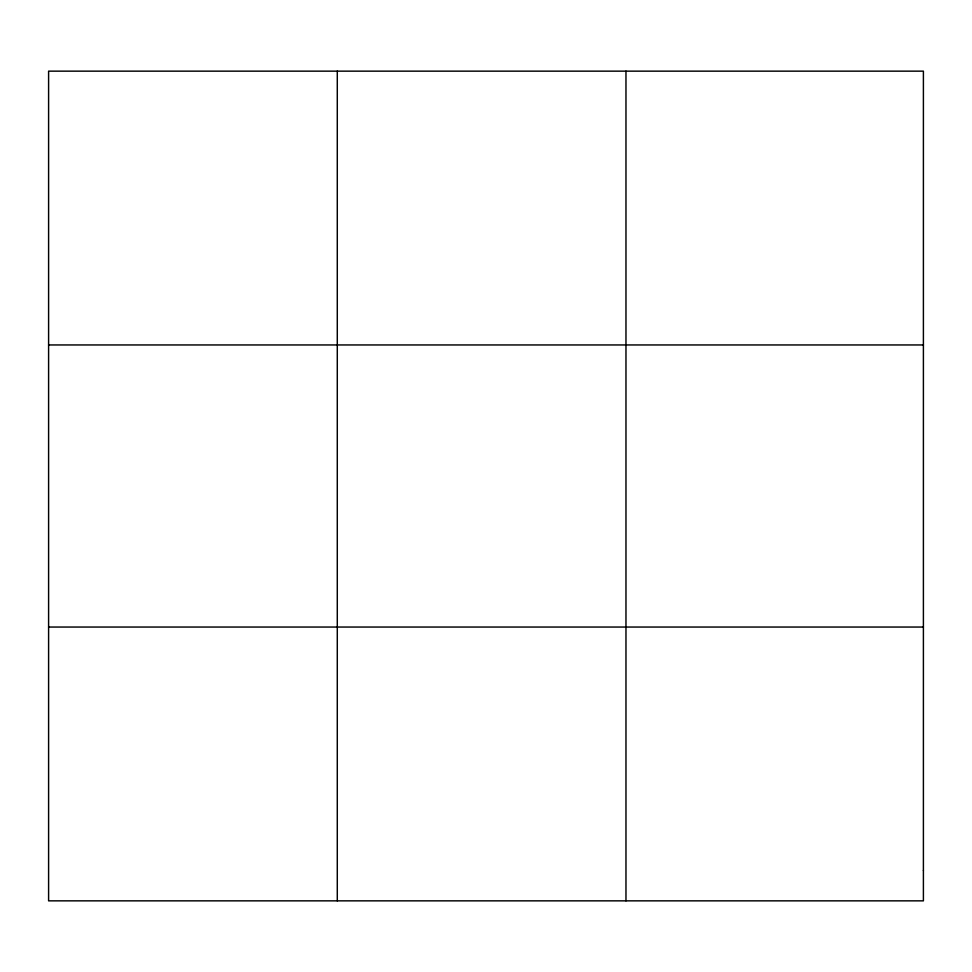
<?xml version="1.0" encoding="UTF-8"?>
<svg xmlns="http://www.w3.org/2000/svg" width="972" height="972" viewBox="0 0 972 972"><rect width="100%" height="100%" fill="white"/><g stroke="black" fill="none" stroke-linecap="round" stroke-linejoin="round"><path stroke-width="1.46" d="M337.284 900.85L337.284 71.15M625.968 900.85L625.968 71.15M48.6 344.951L923.4 344.951M48.6 627.049L923.4 627.049M923.4 870.426L923.4 900.85L48.6 900.85L48.6 71.15L923.4 71.15L923.4 870.426"/></g></svg>
